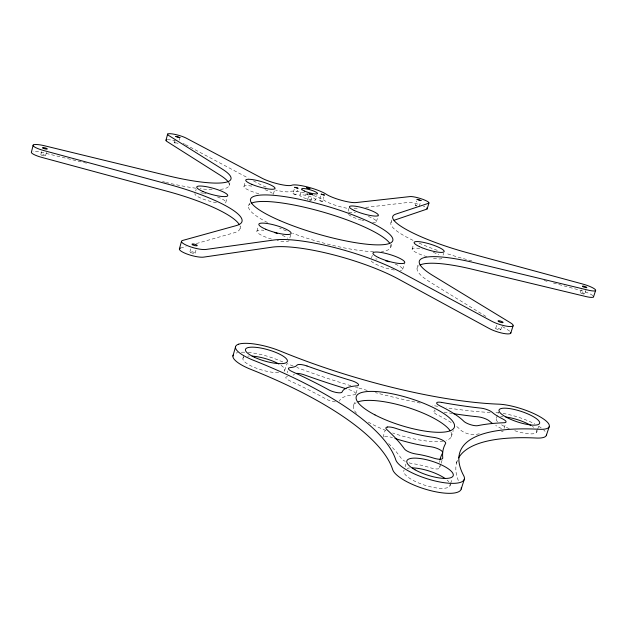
<?xml version="1.0" encoding="UTF-8"?>
<svg xmlns="http://www.w3.org/2000/svg" width="627" height="627" viewBox="0 0 627 627"><rect width="100%" height="100%" fill="white"/><g stroke="black" fill="none" stroke-linecap="round" stroke-linejoin="round"><path stroke-width="0.47" stroke-dasharray="3.13 2.35" d="M174.659 140.761C172.213 143.183 177.974 144.281 178.068 143.387M40.826 154.642L41.696 151.193M45.552 155.849A2.445 0.486 14.5 0 0 42.221 154.516A2.445 0.486 14.5 0 0 41.813 155.284A2.445 0.486 14.5 0 0 45.552 155.849L46.429 152.4M179.22 140.166L179.925 137.564M195.718 190.976L196.18 189.291M195.146 253.198L196.079 249.789M189.926 251.725L190.702 248.903M229.137 185.49L229.905 182.731M225.775 202.537L227.178 197.497M244.005 186.344L245.275 181.783M240.063 228.683L240.807 226.033M315.726 199.825A8.276 1.56 16.1 0 0 304.307 195.075A8.276 1.56 16.1 0 0 303.311 197.599A8.276 1.56 16.1 0 0 315.726 199.825L316.956 195.444M248.621 205.93L249.405 203.164M256.945 231.065L258.183 226.684M273.419 194.009L274.971 188.539M299.824 195.342L301.618 189.048M242.994 358.182L244.53 352.805M294.259 189.111L292.966 193.602L294.298 194.323L296.116 194.574L297.417 190.075M289.846 237.884L290.85 234.388M310.694 201.001L312.23 195.655M307.489 200.091L309.323 193.774M320.695 195.953L319.394 200.428L320.742 201.157L322.529 201.408L323.845 196.917M284.736 370.416L286.563 364.154M287.135 372.83L287.66 371.027M348.134 211.268L349.192 207.662M390.754 247.289L391.797 243.723M376.451 221.55L378.324 215.249M371.427 258.277L372.712 253.966M390.974 222.64L391.773 219.967M356.081 393.262L357.97 386.992M417.08 206.165L415.286 205.248L416.555 201.04M402.683 269.344L404.509 263.309M412.119 249.084L413.53 244.405M419.236 206.471L420.513 202.27M417.08 268.113L418.381 263.857M353.597 405.418L355.188 400.245M382.995 437.332L385.103 430.459M443.054 255.118L443.626 253.253M405.097 466.754L405.928 464.066M433.931 411.688L434.487 409.917M451.268 436.87L453.25 430.545M409.086 462.828A8.809 2.641 17.5 0 0 413.005 463.714A35.998 10.996 17.8 0 1 430.467 467.813A8.802 2.626 17.7 0 0 439.739 467.664L440.844 464.16M441.118 463.282L442.215 459.787M495.722 328.282L496.882 324.59M456.464 463.259L457.828 458.948M449.825 486.074L450.398 484.287M450.68 483.386L452.098 478.918M500.746 329.849A2.641 0.588 17.6 0 0 497.242 328.164A2.641 0.588 17.6 0 0 496.733 329.073A2.641 0.588 17.6 0 0 500.746 329.849L501.624 327.09M496.419 418.342L498.355 412.276M504.084 428.304L505.503 423.899M580.383 292.637L581.276 289.87M536.696 432.215L537.261 430.475M537.543 429.613L538.961 425.278M584.772 293.992A2.304 0.447 17.8 0 0 581.621 292.574A2.304 0.447 17.8 0 0 581.347 293.295A2.304 0.447 17.8 0 0 584.772 293.992L585.971 290.317M415.286 205.248L416.72 205.311M319.394 200.428L322.568 201.33M292.966 193.602L296.156 194.503M174.204 142.478L177.778 143.23M308.045 194.958L304.918 193.994L308.014 194.793M180.545 248.073L186.109 246.489M196.314 243.574L234.349 232.719A79.261 16.788 15.2 0 0 239.882 225.822M354.114 208.791L357.986 208.336M365.721 207.427L408.287 202.427A10.353 1.834 16.7 0 1 419.251 204.551M86.542 163.192L42.84 152.62A12.219 2.445 14.5 0 0 33.043 151.405M162.55 181.579L165.395 182.269M471.755 260.903L465.187 259.116A69.785 13.167 17 0 1 445.491 253.175M544.064 280.496L547.818 281.515M553.453 283.043L580.68 290.419A11.513 2.226 17.8 0 1 592.907 295.693M309.526 200.374L310.216 200.648M185.427 144.61L248.323 178.131M253.488 180.889L260.385 184.557A17.532 3.284 15.9 0 0 267.118 187.457M485.917 316.431L430.584 282.409A76.588 15.8 17.4 0 1 418.546 265.887M502.431 326.589L508.215 330.147A13.198 2.947 17.6 0 1 510.433 331.91M167.307 139.727A10.651 1.912 15.4 0 1 175.701 140.973M183.209 143.489A10.651 1.912 15.4 0 1 184.565 144.147M390.519 244.749A74.01 14.852 16.2 0 1 381.459 251.451M373.59 251.67A74.01 14.852 16.2 0 1 292.613 233.299M286.343 230.916A74.01 14.852 16.2 0 1 279.579 228.142M267.517 222.53A74.01 14.852 16.2 0 1 250.157 203.893M423.405 206.126A10.353 1.834 16.7 0 1 424.832 206.808M395.167 264.022A16.561 3.472 16.7 0 1 400.324 270.464M394.305 270.041A16.561 3.472 16.7 0 1 378.332 265.346A16.561 3.472 16.7 0 1 370.91 260.001M375.691 258.935A16.561 3.472 16.7 0 1 377.078 259.061M289.086 240.509A16.764 3.55 16 0 1 277.11 240.494M271.475 239.067A16.764 3.55 16 0 1 257.368 232.476A16.764 3.55 16 0 1 263.912 230.297M282.307 235.337A16.764 3.55 16 0 1 287.636 238.244M228.063 181.736A72.168 13.88 15.3 0 1 218.948 189.511M212.098 189.636A72.168 13.88 15.3 0 1 200.052 188.735M195.82 188.202A72.168 13.88 15.3 0 1 169.69 183.296M168.859 183.1A72.168 13.88 15.3 0 1 166.343 182.504M309.675 194.292A19.319 3.637 16.1 0 0 289.901 191.509A17.532 3.284 15.9 0 1 275.519 190.012M313.281 195.444A19.319 3.637 16.1 0 1 324.308 200.405A17.399 3.253 16.3 0 0 347.781 208.376M441.949 258.418A15.691 3.111 16.9 0 1 432.136 258.042M426.94 256.709A15.691 3.111 16.9 0 1 412.3 249.718A15.691 3.111 16.9 0 1 422.253 249.029M433.265 252.336A15.691 3.111 16.9 0 1 438.759 254.836M437.278 250.338A69.785 13.167 17 0 1 418.883 243.025M413.044 240.345A69.785 13.167 17 0 1 392.612 220.916M258.786 193.735A15.213 2.916 15.9 0 1 244.256 187.395A15.213 2.916 15.9 0 1 252.626 186.266M264.931 189.66A15.213 2.916 15.9 0 1 271.906 193.03M272.753 193.759A15.213 2.916 15.9 0 1 273.176 194.394M368.339 216.44A15.04 2.861 16.5 0 1 372.681 222.366M363.856 220.806A15.04 2.861 16.5 0 1 362.171 220.351M361.324 220.108A15.04 2.861 16.5 0 1 348.197 214.262M348.745 212.381A15.04 2.861 16.5 0 1 355.462 212.812M217.451 196.941A16.067 3.237 15.6 0 1 225.218 202.96M216.433 202.74A16.067 3.237 15.6 0 1 200.969 198.203A16.067 3.237 15.6 0 1 195.028 193.5M200.624 192.834A16.067 3.237 15.6 0 1 203.642 193.226M204.457 193.359A16.067 3.237 15.6 0 1 206.15 193.688M236.191 353.064A32.228 8.872 16 0 1 237.657 352.68M241.285 352.241A32.228 8.872 16 0 1 244.554 352.202M248.221 352.421A32.228 8.872 16 0 1 278.004 359.992A202.184 49.901 16.7 0 0 283.294 362.147M490.236 412.495A202.184 49.901 16.7 0 1 446.573 407.777M437.67 406.327A202.184 49.901 16.7 0 1 432.222 405.371M420.208 403.083A202.184 49.901 16.7 0 1 375.401 392.627M367.242 390.425A202.184 49.901 16.7 0 1 355.454 387.071M350.924 385.73A202.184 49.901 16.7 0 1 296.853 367.453M293.193 366.05A202.184 49.901 16.7 0 1 286.868 363.574M495.949 412.738A31.609 8.402 18.2 0 1 499.319 412.974M503.042 413.459A31.609 8.402 18.2 0 1 534.784 423.985M538.601 426.164A31.609 8.402 18.2 0 1 541.297 427.975M543.476 429.73A31.609 8.402 18.2 0 1 545.098 431.4M450.978 432.175A51.336 14.484 17.3 0 1 446.126 440.381M443.195 441.055A51.336 14.484 17.3 0 1 392.635 432.967M385.934 430.483A51.336 14.484 17.3 0 1 366.63 421.109M356.559 413.295A51.336 14.484 17.3 0 1 356.081 402.761M384.578 436.447A8.598 2.516 17.3 0 1 392.518 437.654M536.391 430.059A21.334 5.667 18.2 0 1 513.615 430.326M509.281 428.688A21.334 5.667 18.2 0 1 501.263 424.636M497.572 421.752A21.334 5.667 18.2 0 1 497.258 417.59M500.628 416.806A21.334 5.667 18.2 0 1 503.05 416.798M532.339 426.368A21.334 5.667 18.2 0 1 533.71 427.348M355.815 394.156A8.088 2.234 16.8 0 1 354.067 394.822A66.25 18.692 17.3 0 0 339.356 401.147M348.753 389.532A8.088 2.234 16.8 0 1 355.846 393.529M458.345 480.596A251.255 72.176 20.1 0 1 457.741 459.591M439.739 467.664A269.563 77.505 20.2 0 1 439.598 465.845M439.676 462.334A269.563 77.505 20.2 0 1 439.888 460.649M479.31 433.798A269.563 77.505 20.2 0 0 474.858 434.66A8.175 2.265 17.9 0 1 467.617 433.672A8.175 2.265 17.9 0 1 460.955 430.271A66.25 18.692 17.3 0 0 456.331 426.219M287.589 376.615A8.143 2.273 16.3 0 0 289.384 380.605A279.289 87.976 14.9 0 1 326.103 399.054A8.253 2.328 16.7 0 0 336.19 401.97M388.662 443.602A279.289 87.976 14.9 0 1 401.468 458.658A8.809 2.641 17.5 0 0 405.293 461.362M449.849 483.386A24.296 7.422 17.8 0 1 426.611 485.776A24.296 7.422 17.8 0 1 404.172 470.015M407.111 468.369A24.296 7.422 17.8 0 1 409.502 467.969M447.122 480.078A24.296 7.422 17.8 0 1 448.814 481.787M281.076 365.361A21.757 5.988 16 0 1 284.094 371.309M278.615 372.657A21.757 5.988 16 0 1 253.112 366.866A21.757 5.988 16 0 1 243.715 357.312M247.673 356.144A21.757 5.988 16 0 1 249.319 356.058M451.213 422.59A66.25 18.692 17.3 0 0 437.356 414.855A8.033 2.194 17.6 0 1 435.491 410.991M294.447 374.045A32.228 8.864 16 0 1 293.06 375.252M452.545 413.507A216.746 53.522 16.7 0 1 443.454 412.033M503.238 430.945A8.026 2.171 18 0 1 501.428 431.564M501.506 428.625A8.026 2.171 18 0 0 499.891 427.708A31.609 8.402 18.2 0 1 495.698 425.467M190.639 252.462A2.72 0.627 15.4 0 0 195.044 253.332A2.72 0.627 15.4 0 0 191.87 251.701A2.72 0.627 15.4 0 0 190.639 252.462"/><path stroke-width="0.94" d="M33.192 145.08L31.452 151.961A12.219 2.445 14.5 0 0 41.946 157.432L167.338 191.321A79.261 16.788 15.2 0 1 239.044 224.207M166.014 140.135L167.644 134.076M179.377 249.029L181.477 241.387M232.923 356.05L235.478 347.076M427.159 208.901L428.939 203.038M461.206 489.021L464.341 479.193M510.731 333.219L513.066 325.883M546.305 435.546L549.142 426.869M593.55 296.806L595.65 290.395M394.07 220.273L426.768 209.167A10.353 1.834 16.7 0 0 426.744 208.023M385.519 260.73A16.561 3.472 16.7 0 1 389.179 261.804M228.063 181.736A72.168 13.88 15.3 0 0 220.508 175.427L167.111 141.577A10.651 1.912 15.4 0 1 166.469 139.868M251.592 203.101A74.01 14.852 16.2 0 1 323.775 212.279A74.01 14.852 16.2 0 1 389.728 243.3M419.988 265.017A76.588 15.8 17.4 0 1 472.068 269.195L585.939 296.555A11.513 2.226 17.8 0 0 593.448 296.312M180.545 248.073A13.59 3.127 15.4 0 0 186.376 253.786A13.59 3.127 15.4 0 0 203.728 257.117L272.079 247.163A81.581 18.058 16.4 0 1 398.576 279.133L489.311 328.556A13.198 2.947 17.6 0 0 503.403 333.407A13.198 2.947 17.6 0 0 510.833 332.639M274.532 232.562A16.764 3.55 16 0 1 277.275 233.424M233.385 354.843A32.228 8.872 16 0 0 251.074 369.468A260.283 81.878 14.9 0 1 392.698 469.647A35.99 10.996 17.8 0 0 429.918 490.463A35.99 10.996 17.8 0 0 461.284 487.383M458.627 457.859A251.255 72.176 20.1 0 1 536.171 438.03A31.609 8.402 18.2 0 0 546.532 434.339M453.509 413.655A216.746 53.522 16.7 0 0 478.417 416.877A7.955 2.14 17.9 0 1 489.421 421.046A31.609 8.402 18.2 0 0 492.171 423.217M346.096 388.732A216.746 53.522 16.7 0 1 304.385 374.899A8.065 2.226 16.4 0 0 296.352 373.394M440.036 459.826A269.563 77.505 20.2 0 1 442.254 453.627M505.879 417.041A21.334 5.667 18.2 0 1 530.967 425.506M358.236 401.789A51.336 14.484 17.3 0 1 407.479 407.354A51.336 14.484 17.3 0 1 450.194 430.827M394.955 438.453A66.25 18.692 17.3 0 0 430.89 446.761A8.574 2.492 17.7 0 1 442.701 452.2M412.401 467.883A24.296 7.422 17.8 0 1 444.833 478.315M252.148 356.128A21.757 5.988 16 0 1 278.756 363.926M324.371 195.068L321.22 194.166L324.371 195.068M312.505 194.683L309.323 193.774L312.505 194.683M309.863 188.656L306.728 187.763L309.863 188.656M297.943 188.218L294.776 187.316L297.943 188.218M179.925 137.564L175.811 136.49L179.925 137.564M421.023 200.593L417.065 199.362L421.023 200.593M428.547 203.297L395.927 214.081A69.84 12.948 17 0 0 467.186 252.673L582.757 284.047A11.529 2.187 17.8 0 1 595.344 289.627A11.529 2.187 17.8 0 1 588.04 290.113L474.106 262.635A76.651 15.542 17.3 0 0 432.724 275.449L510.535 322.834A13.206 2.9 17.5 0 1 508.912 326.487A13.206 2.9 17.5 0 1 491.639 321.181L400.708 272.071A81.659 17.768 16.4 0 0 274.124 239.984L205.844 249.468A13.606 3.08 15.4 0 1 188.492 246.105A13.606 3.08 15.4 0 1 182.629 240.454L236.355 225.579A79.323 16.506 15.3 0 0 169.188 184.495L43.702 150.527A12.234 2.406 14.6 0 1 33.082 145.315A12.234 2.406 14.6 0 1 44.58 145.785L168.154 175.803A72.23 13.653 15.3 0 0 222.264 169.094L168.741 135.51A10.659 1.881 15.4 0 1 172.449 133.935A10.659 1.881 15.4 0 1 186.203 138.12L262.157 178.28A17.548 3.229 16 0 0 278.702 184.056A17.548 3.229 16 0 0 291.688 185.263A19.335 3.582 16.2 0 1 307.747 187.058A19.335 3.582 16.2 0 1 326.118 194.182A17.415 3.198 16.3 0 0 341.064 200.209A17.415 3.198 16.3 0 0 355.94 202.584L410.05 196.572A10.361 1.803 16.7 0 1 422.614 199.268A10.361 1.803 16.7 0 1 428.547 203.297M279.705 220.5A74.072 14.609 16.2 0 0 392.471 241.301A74.072 14.609 16.2 0 0 292.723 197.967A74.072 14.609 16.2 0 0 279.705 220.5M265.762 229.263A16.772 3.488 16 0 0 291.1 233.51A16.772 3.488 16 0 0 268.144 223.659A16.772 3.488 16 0 0 265.762 229.263M251.882 184.369A15.228 2.869 15.9 0 0 274.971 188.539A15.228 2.869 15.9 0 0 254.256 179.886A15.228 2.869 15.9 0 0 251.882 184.369M43.208 148.254A2.445 0.478 14.6 0 0 47.205 149.061A2.445 0.478 14.6 0 0 44.407 147.729A2.445 0.478 14.6 0 0 43.208 148.254M354.161 210.429A15.048 2.814 16.5 0 0 378.01 215.672A15.048 2.814 16.5 0 0 359.49 206.981A15.048 2.814 16.5 0 0 354.161 210.429M202.96 191.478A16.075 3.182 15.6 0 0 227.648 195.812A16.075 3.182 15.6 0 0 206.126 186.65A16.075 3.182 15.6 0 0 202.96 191.478M304.557 191.078A8.284 1.536 16.2 0 0 317.45 193.688A8.284 1.536 16.2 0 0 306.744 188.962A8.284 1.536 16.2 0 0 304.557 191.078M498.677 321.526A2.641 0.58 17.5 0 0 502.956 322.599A2.641 0.58 17.5 0 0 500.064 320.946A2.641 0.58 17.5 0 0 498.677 321.526M419.408 246.583A15.706 3.064 16.9 0 0 443.955 251.866A15.706 3.064 16.9 0 0 424.079 242.5A15.706 3.064 16.9 0 0 419.408 246.583M192.842 244.875A2.72 0.619 15.4 0 0 197.191 245.674A2.72 0.619 15.4 0 0 193.845 244.052A2.72 0.619 15.4 0 0 192.842 244.875M378.324 257.454A16.576 3.417 16.7 0 0 404.454 262.972A16.576 3.417 16.7 0 0 383.818 252.979A16.576 3.417 16.7 0 0 378.324 257.454M583.086 286.704A2.304 0.439 17.8 0 0 586.778 287.652A2.304 0.439 17.8 0 0 584.137 286.265A2.304 0.439 17.8 0 0 583.086 286.704M238.519 344.223A32.267 8.731 16 0 0 253.684 360.384A260.62 80.601 14.9 0 1 395.755 459.779A36.037 10.824 17.7 0 0 435.53 481.081A36.037 10.824 17.7 0 0 463.745 475.76A251.568 71.039 20.1 0 1 539.024 429.276A31.64 8.269 18.1 0 0 541.642 417.747A31.64 8.269 18.1 0 0 498.692 404.164A202.388 49.094 16.7 0 1 280.567 351.167A32.267 8.731 16 0 0 238.519 344.223M506.937 417.551A21.357 5.58 18.1 0 0 539.526 423.538A21.357 5.58 18.1 0 0 511.514 408.898A21.357 5.58 18.1 0 0 506.937 417.551M374.993 414.917A51.39 14.256 17.3 0 0 454.097 427.833A51.39 14.256 17.3 0 0 386.883 392.8A51.39 14.256 17.3 0 0 374.993 414.917M387.462 427.018A8.606 2.477 17.3 0 0 386.741 429.503A279.65 86.604 14.9 0 1 404.462 448.979A8.825 2.602 17.5 0 0 416.022 454.019A36.037 10.824 17.7 0 1 433.469 458.071A8.809 2.586 17.7 0 0 442.772 458.031A269.892 76.29 20.1 0 1 445.617 443.501A8.582 2.453 17.7 0 0 442.348 440.083A8.582 2.453 17.7 0 0 433.821 437.395A66.329 18.402 17.3 0 1 395.41 428.241A8.606 2.477 17.3 0 0 387.462 427.018M441.588 402.409A216.966 52.66 16.7 0 0 481.183 408.161A7.963 2.108 17.9 0 1 492.203 412.315A31.64 8.269 18.1 0 0 502.705 418.938A8.033 2.14 18 0 1 504.265 422.739A269.892 76.29 20.1 0 0 477.719 425.67A8.182 2.226 17.8 0 1 470.469 424.659A8.182 2.226 17.8 0 1 463.8 421.273A66.329 18.402 17.3 0 0 440.13 405.975A8.041 2.155 17.6 0 1 436.69 402.847A8.041 2.155 17.6 0 1 441.588 402.409M307.003 365.988A216.966 52.66 16.7 0 0 351.433 380.613A8.096 2.202 16.8 0 1 358.001 383.834A8.096 2.202 16.8 0 1 356.771 385.848A66.329 18.402 17.3 0 0 342.091 392.016A8.269 2.296 16.6 0 1 337.005 392.596A8.269 2.296 16.6 0 1 328.83 389.884A279.65 86.604 14.9 0 0 292.041 371.545A8.159 2.234 16.3 0 1 290.23 367.602A32.267 8.723 16 0 0 297.073 365.094A8.073 2.187 16.4 0 1 307.003 365.988M415.058 469.811A24.328 7.305 17.7 0 0 452.945 476.23A24.328 7.305 17.7 0 0 422.089 458.815A24.328 7.305 17.7 0 0 415.058 469.811M254.382 357.233A21.78 5.886 16 0 0 287.338 361.473A21.78 5.886 16 0 0 257.556 347.53A21.78 5.886 16 0 0 254.382 357.233"/></g></svg>
